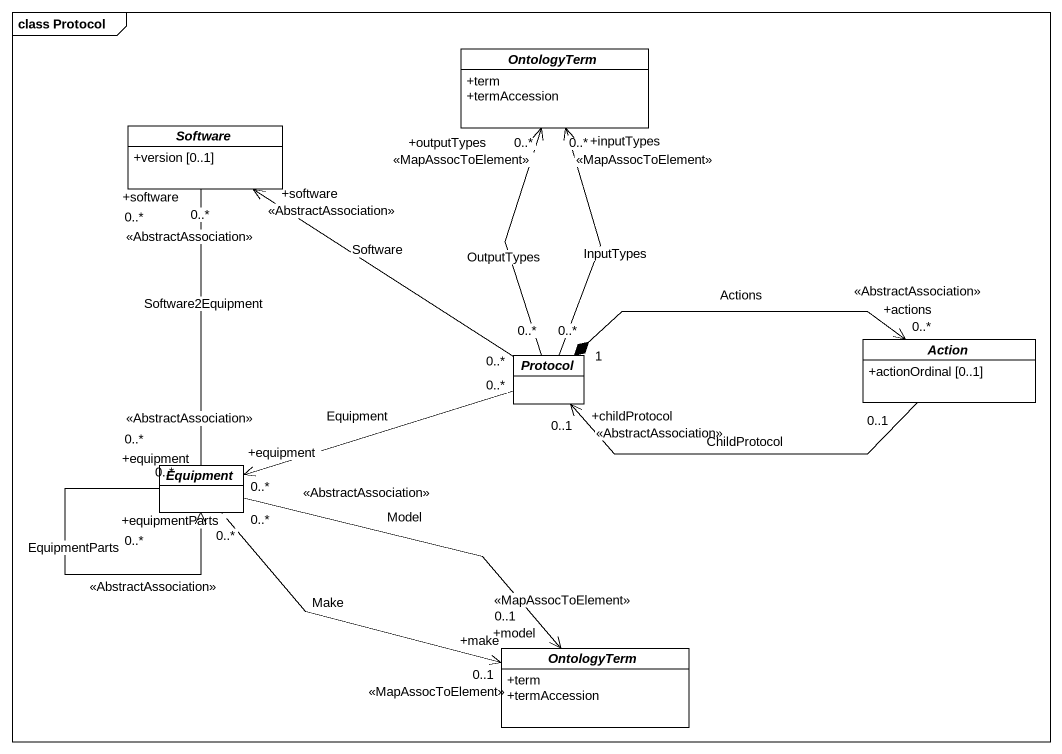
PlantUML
@startuml
mainframe class Protocol
hide circle
hide empty members
skinparam classAttributeIconSize 0
abstract class OntologyTerm {
  +term
  +termAccession
}
abstract class Software {
  +version [0..1]
}
abstract class "Action" as Action_ {
  +actionOrdinal [0..1]
}
abstract class "Protocol" as Protocol_
abstract class Equipment
abstract class "OntologyTerm" as OntologyTerm_2 {
  +term
  +termAccession
}
OntologyTerm "0..*\n+outputTypes\n<<MapAssocToElement>>" <-- "0..*" Protocol_ : OutputTypes
OntologyTerm "0..*\n+inputTypes\n<<MapAssocToElement>>" <-- "0..*" Protocol_ : InputTypes
Software "0..*\n+software\n<<AbstractAssociation>>" <-- "0..*" Protocol_ : Software
Software "0..*\n+software\n<<AbstractAssociation>>" -- "0..*\n+equipment\n<<AbstractAssociation>>" Equipment : Software2Equipment
Action_ "0..1" -left-> "0..1\n+childProtocol\n<<AbstractAssociation>>" Protocol_ : ChildProtocol
Protocol_ "1" *-right-> "0..*\n+actions\n<<AbstractAssociation>>" Action_ : Actions
Equipment "0..*\n+equipment\n<<AbstractAssociation>>" <-right- "0..*" Protocol_ : Equipment
Equipment "0..*\n+equipmentParts\n<<AbstractAssociation>>" <-- "0..*" Equipment : EquipmentParts
OntologyTerm_2 "0..1\n+make\n<<MapAssocToElement>>" <-left- "0..*" Equipment : Make
OntologyTerm_2 "0..1\n+model\n<<MapAssocToElement>>" <-left- "0..*" Equipment : Model
@enduml
